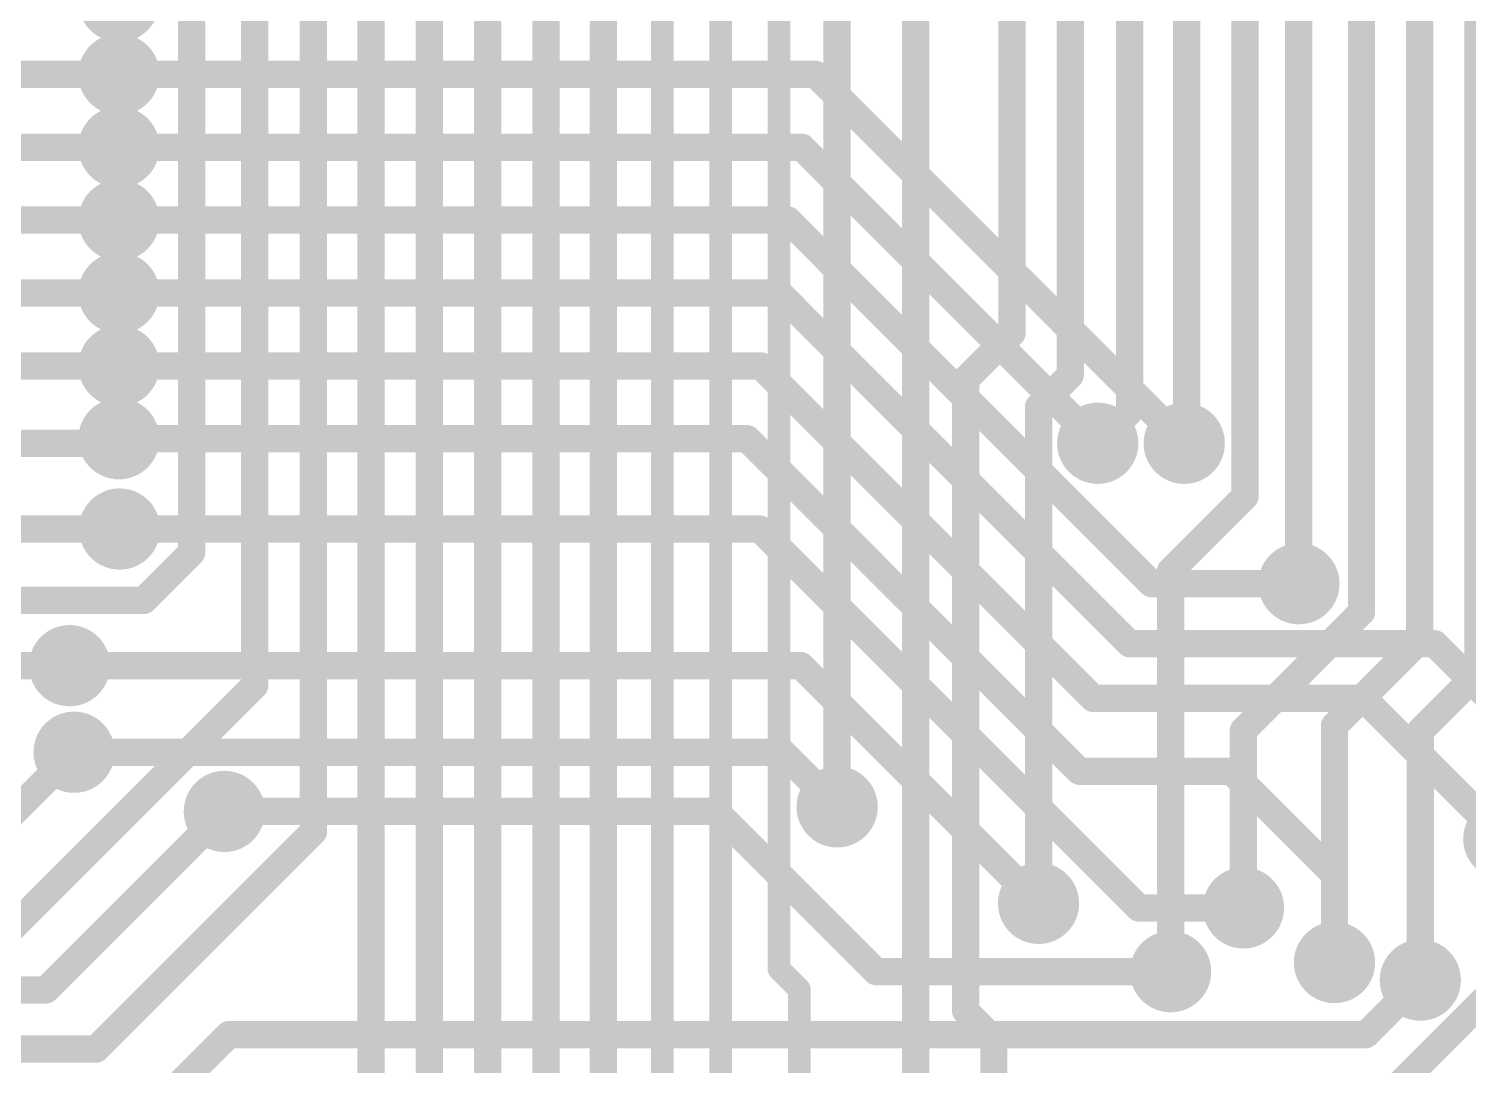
# Model space of a CAD drawing. Header units: millimetres. Extents: x -0.39 to 4.37, y -0.38 to 3.54.
# Drawn here: x 1.6231 to 1.9392, y 0.8303 to 1.0578 of the extents above; entities that cross this region are included whole.
import ezdxf

# ---------------------------------------------------------------- set-up
doc = ezdxf.new("R2010")
doc.units = ezdxf.units.MM
doc.header["$MEASUREMENT"] = 0
for name, color, linetype in [('BottomLayer', 5, 'Continuous'), ('BottomSolder', 6, 'Continuous'), ('TopLayer', 1, 'Continuous'), ('TopSolder', 216, 'Continuous'), ('ViaHoleLayer', 16, 'Continuous')]:
    doc.layers.add(name, color=color, linetype=linetype)

msp = doc.modelspace()

# ---------------------------------------------------------------- hatches: boundary and pattern name
at = {"layer": 'BottomLayer'}
h = msp.add_hatch(color=5, dxfattribs=at)
edge = h.paths.add_edge_path()
edge.add_arc((1.64285, 1.04782), 0.00492, 0, 360)
h = msp.add_hatch(color=5, dxfattribs=at)
edge = h.paths.add_edge_path()
edge.add_arc((1.64285, 1.03182), 0.00492, 0, 360)
h = msp.add_hatch(color=5, dxfattribs=at)
edge = h.paths.add_edge_path()
edge.add_arc((1.64285, 1.01582), 0.00492, 0, 360)
h = msp.add_hatch(color=5, dxfattribs=at)
edge = h.paths.add_edge_path()
edge.add_arc((1.64285, 0.99982), 0.00492, 0, 360)
h = msp.add_hatch(color=5, dxfattribs=at)
edge = h.paths.add_edge_path()
edge.add_arc((1.64285, 0.98382), 0.00492, 0, 360)
h = msp.add_hatch(color=5, dxfattribs=at)
edge = h.paths.add_edge_path()
edge.add_arc((1.64285, 0.96782), 0.00492, 0, 360)
h = msp.add_hatch(color=5, dxfattribs=at)
edge = h.paths.add_edge_path()
edge.add_arc((1.85782, 0.96682), 0.00492, 0, 360)
h = msp.add_hatch(color=5, dxfattribs=at)
edge = h.paths.add_edge_path()
edge.add_arc((1.87682, 0.96682), 0.00492, 0, 360)
h = msp.add_hatch(color=5, dxfattribs=at)
edge = h.paths.add_edge_path()
edge.add_arc((1.643, 0.948), 0.00492, 0, 360)
h = msp.add_hatch(color=5, dxfattribs=at)
edge = h.paths.add_edge_path()
edge.add_arc((1.902, 0.936), 0.00492, 0, 360)
h = msp.add_hatch(color=5, dxfattribs=at)
edge = h.paths.add_edge_path()
edge.add_arc((1.632, 0.918), 0.00492, 0, 360)
h = msp.add_hatch(color=5, dxfattribs=at)
edge = h.paths.add_edge_path()
edge.add_arc((1.633, 0.899), 0.00492, 0, 360)
h = msp.add_hatch(color=5, dxfattribs=at)
edge = h.paths.add_edge_path()
edge.add_arc((1.80059, 0.887), 0.00492, 0, 360)
h = msp.add_hatch(color=5, dxfattribs=at)
edge = h.paths.add_edge_path()
edge.add_arc((1.666, 0.886), 0.00492, 0, 360)
h = msp.add_hatch(color=5, dxfattribs=at)
edge = h.paths.add_edge_path()
edge.add_arc((1.84482, 0.86582), 0.00492, 0, 360)
h = msp.add_hatch(color=5, dxfattribs=at)
edge = h.paths.add_edge_path()
edge.add_arc((1.88982, 0.86482), 0.00492, 0, 360)
h = msp.add_hatch(color=5, dxfattribs=at)
edge = h.paths.add_edge_path()
edge.add_arc((1.90982, 0.85282), 0.00492, 0, 360)
h = msp.add_hatch(color=5, dxfattribs=at)
edge = h.paths.add_edge_path()
edge.add_arc((1.87382, 0.85082), 0.00492, 0, 360)
h = msp.add_hatch(color=5, dxfattribs=at)
edge = h.paths.add_edge_path()
edge.add_arc((1.92867, 0.84897), 0.00492, 0, 360)
at = {"layer": 'BottomSolder'}
h = msp.add_hatch(color=6, dxfattribs=at)
edge = h.paths.add_edge_path()
edge.add_arc((1.64285, 1.06382), 0.00892, 0, 360)
h = msp.add_hatch(color=6, dxfattribs=at)
edge = h.paths.add_edge_path()
edge.add_arc((1.64285, 1.04782), 0.00892, 0, 360)
h = msp.add_hatch(color=6, dxfattribs=at)
edge = h.paths.add_edge_path()
edge.add_arc((1.64285, 1.03182), 0.00892, 0, 360)
h = msp.add_hatch(color=6, dxfattribs=at)
edge = h.paths.add_edge_path()
edge.add_arc((1.64285, 1.01582), 0.00892, 0, 360)
h = msp.add_hatch(color=6, dxfattribs=at)
edge = h.paths.add_edge_path()
edge.add_arc((1.64285, 0.99982), 0.00892, 0, 360)
h = msp.add_hatch(color=6, dxfattribs=at)
edge = h.paths.add_edge_path()
edge.add_arc((1.64285, 0.98382), 0.00892, 0, 360)
h = msp.add_hatch(color=6, dxfattribs=at)
edge = h.paths.add_edge_path()
edge.add_arc((1.64285, 0.96782), 0.00892, 0, 360)
h = msp.add_hatch(color=6, dxfattribs=at)
edge = h.paths.add_edge_path()
edge.add_arc((1.85782, 0.96682), 0.00892, 0, 360)
h = msp.add_hatch(color=6, dxfattribs=at)
edge = h.paths.add_edge_path()
edge.add_arc((1.87682, 0.96682), 0.00892, 0, 360)
h = msp.add_hatch(color=6, dxfattribs=at)
edge = h.paths.add_edge_path()
edge.add_arc((1.643, 0.948), 0.00892, 0, 360)
h = msp.add_hatch(color=6, dxfattribs=at)
edge = h.paths.add_edge_path()
edge.add_arc((1.902, 0.936), 0.00892, 0, 360)
h = msp.add_hatch(color=6, dxfattribs=at)
edge = h.paths.add_edge_path()
edge.add_arc((1.632, 0.918), 0.00892, 0, 360)
h = msp.add_hatch(color=6, dxfattribs=at)
edge = h.paths.add_edge_path()
edge.add_arc((1.633, 0.899), 0.00892, 0, 360)
h = msp.add_hatch(color=6, dxfattribs=at)
edge = h.paths.add_edge_path()
edge.add_arc((1.666, 0.886), 0.00892, 0, 360)
h = msp.add_hatch(color=6, dxfattribs=at)
edge = h.paths.add_edge_path()
edge.add_arc((1.80059, 0.887), 0.00892, 0, 360)
h = msp.add_hatch(color=6, dxfattribs=at)
edge = h.paths.add_edge_path()
edge.add_arc((1.947, 0.88), 0.00892, 0, 360)
h = msp.add_hatch(color=6, dxfattribs=at)
edge = h.paths.add_edge_path()
edge.add_arc((1.84482, 0.86582), 0.00892, 0, 360)
h = msp.add_hatch(color=6, dxfattribs=at)
edge = h.paths.add_edge_path()
edge.add_arc((1.88982, 0.86482), 0.00892, 0, 360)
h = msp.add_hatch(color=6, dxfattribs=at)
edge = h.paths.add_edge_path()
edge.add_arc((1.90982, 0.85282), 0.00892, 0, 360)
h = msp.add_hatch(color=6, dxfattribs=at)
edge = h.paths.add_edge_path()
edge.add_arc((1.87382, 0.85082), 0.00892, 0, 360)
h = msp.add_hatch(color=6, dxfattribs=at)
edge = h.paths.add_edge_path()
edge.add_arc((1.92867, 0.84897), 0.00892, 0, 360)
at = {"layer": 'TopLayer'}
h = msp.add_hatch(color=1, dxfattribs=at)
edge = h.paths.add_edge_path()
edge.add_arc((1.64285, 1.04782), 0.00492, 0, 360)
h = msp.add_hatch(color=1, dxfattribs=at)
edge = h.paths.add_edge_path()
edge.add_arc((1.64285, 1.03182), 0.00492, 0, 360)
h = msp.add_hatch(color=1, dxfattribs=at)
edge = h.paths.add_edge_path()
edge.add_arc((1.64285, 1.01582), 0.00492, 0, 360)
h = msp.add_hatch(color=1, dxfattribs=at)
edge = h.paths.add_edge_path()
edge.add_arc((1.64285, 0.99982), 0.00492, 0, 360)
h = msp.add_hatch(color=1, dxfattribs=at)
edge = h.paths.add_edge_path()
edge.add_arc((1.64285, 0.98382), 0.00492, 0, 360)
h = msp.add_hatch(color=1, dxfattribs=at)
edge = h.paths.add_edge_path()
edge.add_arc((1.64285, 0.96782), 0.00492, 0, 360)
h = msp.add_hatch(color=1, dxfattribs=at)
edge = h.paths.add_edge_path()
edge.add_arc((1.85782, 0.96682), 0.00492, 0, 360)
h = msp.add_hatch(color=1, dxfattribs=at)
edge = h.paths.add_edge_path()
edge.add_arc((1.87682, 0.96682), 0.00492, 0, 360)
h = msp.add_hatch(color=1, dxfattribs=at)
edge = h.paths.add_edge_path()
edge.add_arc((1.643, 0.948), 0.00492, 0, 360)
h = msp.add_hatch(color=1, dxfattribs=at)
edge = h.paths.add_edge_path()
edge.add_arc((1.902, 0.936), 0.00492, 0, 360)
h = msp.add_hatch(color=1, dxfattribs=at)
edge = h.paths.add_edge_path()
edge.add_arc((1.632, 0.918), 0.00492, 0, 360)
h = msp.add_hatch(color=1, dxfattribs=at)
edge = h.paths.add_edge_path()
edge.add_arc((1.633, 0.899), 0.00492, 0, 360)
h = msp.add_hatch(color=1, dxfattribs=at)
edge = h.paths.add_edge_path()
edge.add_arc((1.80059, 0.887), 0.00492, 0, 360)
h = msp.add_hatch(color=1, dxfattribs=at)
edge = h.paths.add_edge_path()
edge.add_arc((1.666, 0.886), 0.00492, 0, 360)
h = msp.add_hatch(color=1, dxfattribs=at)
edge = h.paths.add_edge_path()
edge.add_arc((1.84482, 0.86582), 0.00492, 0, 360)
h = msp.add_hatch(color=1, dxfattribs=at)
edge = h.paths.add_edge_path()
edge.add_arc((1.88982, 0.86482), 0.00492, 0, 360)
h = msp.add_hatch(color=1, dxfattribs=at)
edge = h.paths.add_edge_path()
edge.add_arc((1.90982, 0.85282), 0.00492, 0, 360)
h = msp.add_hatch(color=1, dxfattribs=at)
edge = h.paths.add_edge_path()
edge.add_arc((1.87382, 0.85082), 0.00492, 0, 360)
h = msp.add_hatch(color=1, dxfattribs=at)
edge = h.paths.add_edge_path()
edge.add_arc((1.92867, 0.84897), 0.00492, 0, 360)
at = {"layer": 'TopSolder'}
h = msp.add_hatch(color=216, dxfattribs=at)
edge = h.paths.add_edge_path()
edge.add_arc((1.64285, 1.06382), 0.00892, 0, 360)
h = msp.add_hatch(color=216, dxfattribs=at)
edge = h.paths.add_edge_path()
edge.add_arc((1.64285, 1.04782), 0.00892, 0, 360)
h = msp.add_hatch(color=216, dxfattribs=at)
edge = h.paths.add_edge_path()
edge.add_arc((1.64285, 1.03182), 0.00892, 0, 360)
h = msp.add_hatch(color=216, dxfattribs=at)
edge = h.paths.add_edge_path()
edge.add_arc((1.64285, 1.01582), 0.00892, 0, 360)
h = msp.add_hatch(color=216, dxfattribs=at)
edge = h.paths.add_edge_path()
edge.add_arc((1.64285, 0.99982), 0.00892, 0, 360)
h = msp.add_hatch(color=216, dxfattribs=at)
edge = h.paths.add_edge_path()
edge.add_arc((1.64285, 0.98382), 0.00892, 0, 360)
h = msp.add_hatch(color=216, dxfattribs=at)
edge = h.paths.add_edge_path()
edge.add_arc((1.64285, 0.96782), 0.00892, 0, 360)
h = msp.add_hatch(color=216, dxfattribs=at)
edge = h.paths.add_edge_path()
edge.add_arc((1.85782, 0.96682), 0.00892, 0, 360)
h = msp.add_hatch(color=216, dxfattribs=at)
edge = h.paths.add_edge_path()
edge.add_arc((1.87682, 0.96682), 0.00892, 0, 360)
h = msp.add_hatch(color=216, dxfattribs=at)
edge = h.paths.add_edge_path()
edge.add_arc((1.643, 0.948), 0.00892, 0, 360)
h = msp.add_hatch(color=216, dxfattribs=at)
edge = h.paths.add_edge_path()
edge.add_arc((1.902, 0.936), 0.00892, 0, 360)
h = msp.add_hatch(color=216, dxfattribs=at)
edge = h.paths.add_edge_path()
edge.add_arc((1.632, 0.918), 0.00892, 0, 360)
h = msp.add_hatch(color=216, dxfattribs=at)
edge = h.paths.add_edge_path()
edge.add_arc((1.633, 0.899), 0.00892, 0, 360)
h = msp.add_hatch(color=216, dxfattribs=at)
edge = h.paths.add_edge_path()
edge.add_arc((1.666, 0.886), 0.00892, 0, 360)
h = msp.add_hatch(color=216, dxfattribs=at)
edge = h.paths.add_edge_path()
edge.add_arc((1.80059, 0.887), 0.00892, 0, 360)
h = msp.add_hatch(color=216, dxfattribs=at)
edge = h.paths.add_edge_path()
edge.add_arc((1.947, 0.88), 0.00892, 0, 360)
h = msp.add_hatch(color=216, dxfattribs=at)
edge = h.paths.add_edge_path()
edge.add_arc((1.84482, 0.86582), 0.00892, 0, 360)
h = msp.add_hatch(color=216, dxfattribs=at)
edge = h.paths.add_edge_path()
edge.add_arc((1.88982, 0.86482), 0.00892, 0, 360)
h = msp.add_hatch(color=216, dxfattribs=at)
edge = h.paths.add_edge_path()
edge.add_arc((1.90982, 0.85282), 0.00892, 0, 360)
h = msp.add_hatch(color=216, dxfattribs=at)
edge = h.paths.add_edge_path()
edge.add_arc((1.87382, 0.85082), 0.00892, 0, 360)
h = msp.add_hatch(color=216, dxfattribs=at)
edge = h.paths.add_edge_path()
edge.add_arc((1.92867, 0.84897), 0.00892, 0, 360)
at = {"layer": 'ViaHoleLayer'}
h = msp.add_hatch(color=16, dxfattribs=at)
edge = h.paths.add_edge_path()
edge.add_arc((1.64285, 1.04782), 0.00394, 0, 360)
h = msp.add_hatch(color=16, dxfattribs=at)
edge = h.paths.add_edge_path()
edge.add_arc((1.64285, 1.03182), 0.00394, 0, 360)
h = msp.add_hatch(color=16, dxfattribs=at)
edge = h.paths.add_edge_path()
edge.add_arc((1.64285, 1.01582), 0.00394, 0, 360)
h = msp.add_hatch(color=16, dxfattribs=at)
edge = h.paths.add_edge_path()
edge.add_arc((1.64285, 0.99982), 0.00394, 0, 360)
h = msp.add_hatch(color=16, dxfattribs=at)
edge = h.paths.add_edge_path()
edge.add_arc((1.64285, 0.98382), 0.00394, 0, 360)
h = msp.add_hatch(color=16, dxfattribs=at)
edge = h.paths.add_edge_path()
edge.add_arc((1.64285, 0.96782), 0.00394, 0, 360)
h = msp.add_hatch(color=16, dxfattribs=at)
edge = h.paths.add_edge_path()
edge.add_arc((1.85782, 0.96682), 0.00394, 0, 360)
h = msp.add_hatch(color=16, dxfattribs=at)
edge = h.paths.add_edge_path()
edge.add_arc((1.87682, 0.96682), 0.00394, 0, 360)
h = msp.add_hatch(color=16, dxfattribs=at)
edge = h.paths.add_edge_path()
edge.add_arc((1.643, 0.948), 0.00394, 0, 360)
h = msp.add_hatch(color=16, dxfattribs=at)
edge = h.paths.add_edge_path()
edge.add_arc((1.902, 0.936), 0.00394, 0, 360)
h = msp.add_hatch(color=16, dxfattribs=at)
edge = h.paths.add_edge_path()
edge.add_arc((1.632, 0.918), 0.00394, 0, 360)
h = msp.add_hatch(color=16, dxfattribs=at)
edge = h.paths.add_edge_path()
edge.add_arc((1.633, 0.899), 0.00394, 0, 360)
h = msp.add_hatch(color=16, dxfattribs=at)
edge = h.paths.add_edge_path()
edge.add_arc((1.666, 0.886), 0.00394, 0, 360)
h = msp.add_hatch(color=16, dxfattribs=at)
edge = h.paths.add_edge_path()
edge.add_arc((1.80059, 0.887), 0.00394, 0, 360)
h = msp.add_hatch(color=16, dxfattribs=at)
edge = h.paths.add_edge_path()
edge.add_arc((1.84482, 0.86582), 0.00394, 0, 360)
h = msp.add_hatch(color=16, dxfattribs=at)
edge = h.paths.add_edge_path()
edge.add_arc((1.88982, 0.86482), 0.00394, 0, 360)
h = msp.add_hatch(color=16, dxfattribs=at)
edge = h.paths.add_edge_path()
edge.add_arc((1.90982, 0.85282), 0.00394, 0, 360)
h = msp.add_hatch(color=16, dxfattribs=at)
edge = h.paths.add_edge_path()
edge.add_arc((1.87382, 0.85082), 0.00394, 0, 360)
h = msp.add_hatch(color=16, dxfattribs=at)
edge = h.paths.add_edge_path()
edge.add_arc((1.92867, 0.84897), 0.00394, 0, 360)

# ---------------------------------------------------------------- linework, layer by layer
at = {"layer": 'BottomLayer', "const_width": 0.006}
for points in [[(1.64285, 1.04782), (1.79582, 1.04782)], [(1.79582, 1.04782), (1.87682, 0.96682)], [(1.64285, 1.03182), (1.79282, 1.03182)], [(1.79282, 1.03182), (1.85782, 0.96682)], [(1.64285, 1.01582), (1.78982, 1.01582)], [(1.78982, 1.01582), (1.86964, 0.936)], [(1.64285, 0.99982), (1.78782, 0.99982)], [(1.78782, 0.99982), (1.86482, 0.92282)], [(1.64285, 0.98382), (1.78382, 0.98382)], [(1.78382, 0.98382), (1.85682, 0.91082)], [(1.64285, 0.96782), (1.78082, 0.96782)], [(1.78082, 0.96782), (1.85382, 0.89482)], [(1.643, 0.948), (1.78364, 0.948)], [(1.78364, 0.948), (1.86682, 0.86482)], [(1.86964, 0.936), (1.902, 0.936)], [(1.86482, 0.92282), (1.93182, 0.92282)], [(1.93182, 0.92282), (1.95382, 0.90082)], [(1.632, 0.918), (1.79264, 0.918)], [(1.79264, 0.918), (1.84482, 0.86582)], [(1.85682, 0.91082), (1.91618, 0.91082)], [(1.91618, 0.91082), (1.947, 0.88)], [(1.633, 0.899), (1.78859, 0.899)], [(1.78859, 0.899), (1.80059, 0.887)], [(1.85382, 0.89482), (1.88718, 0.89482)], [(1.88718, 0.89482), (1.90982, 0.87218)], [(1.666, 0.886), (1.774, 0.886)], [(1.774, 0.886), (1.80918, 0.85082)], [(1.90982, 0.85282), (1.90982, 0.87218)], [(1.86682, 0.86482), (1.88982, 0.86482)], [(1.80918, 0.85082), (1.87382, 0.85082)], [(1.9167, 0.837), (1.92867, 0.84897)], [(1.65, 0.82), (1.667, 0.837)], [(1.667, 0.837), (1.9167, 0.837)]]:
    msp.add_lwpolyline(points, dxfattribs=at)
at = {"layer": 'BottomLayer', "const_width": 0.003}
for points in [[(1.64135, 1.04782, 1), (1.64435, 1.04782, 1)], [(1.79432, 1.04782, 1), (1.79732, 1.04782, 1)], [(1.79432, 1.04782, 1), (1.79732, 1.04782, 1)], [(1.64135, 1.03182, 1), (1.64435, 1.03182, 1)], [(1.79132, 1.03182, 1), (1.79432, 1.03182, 1)], [(1.79132, 1.03182, 1), (1.79432, 1.03182, 1)], [(1.64135, 1.01582, 1), (1.64435, 1.01582, 1)], [(1.78832, 1.01582, 1), (1.79132, 1.01582, 1)], [(1.78832, 1.01582, 1), (1.79132, 1.01582, 1)], [(1.64135, 0.99982, 1), (1.64435, 0.99982, 1)], [(1.78632, 0.99982, 1), (1.78932, 0.99982, 1)], [(1.78632, 0.99982, 1), (1.78932, 0.99982, 1)], [(1.64135, 0.98382, 1), (1.64435, 0.98382, 1)], [(1.78232, 0.98382, 1), (1.78532, 0.98382, 1)], [(1.78232, 0.98382, 1), (1.78532, 0.98382, 1)], [(1.64135, 0.96782, 1), (1.64435, 0.96782, 1)], [(1.77932, 0.96782, 1), (1.78232, 0.96782, 1)], [(1.77932, 0.96782, 1), (1.78232, 0.96782, 1)], [(1.85632, 0.96682, 1), (1.85932, 0.96682, 1)], [(1.87532, 0.96682, 1), (1.87832, 0.96682, 1)], [(1.6415, 0.948, 1), (1.6445, 0.948, 1)], [(1.78214, 0.948, 1), (1.78514, 0.948, 1)], [(1.78214, 0.948, 1), (1.78514, 0.948, 1)], [(1.86814, 0.936, 1), (1.87114, 0.936, 1)], [(1.86814, 0.936, 1), (1.87114, 0.936, 1)], [(1.9005, 0.936, 1), (1.9035, 0.936, 1)], [(1.86332, 0.92282, 1), (1.86632, 0.92282, 1)], [(1.86332, 0.92282, 1), (1.86632, 0.92282, 1)], [(1.93032, 0.92282, 1), (1.93332, 0.92282, 1)], [(1.93032, 0.92282, 1), (1.93332, 0.92282, 1)], [(1.6305, 0.918, 1), (1.6335, 0.918, 1)], [(1.79114, 0.918, 1), (1.79414, 0.918, 1)], [(1.79114, 0.918, 1), (1.79414, 0.918, 1)], [(1.85532, 0.91082, 1), (1.85832, 0.91082, 1)], [(1.85532, 0.91082, 1), (1.85832, 0.91082, 1)], [(1.91468, 0.91082, 1), (1.91768, 0.91082, 1)], [(1.91468, 0.91082, 1), (1.91768, 0.91082, 1)], [(1.6315, 0.899, 1), (1.6345, 0.899, 1)], [(1.78709, 0.899, 1), (1.79009, 0.899, 1)], [(1.78709, 0.899, 1), (1.79009, 0.899, 1)], [(1.85232, 0.89482, 1), (1.85532, 0.89482, 1)], [(1.85232, 0.89482, 1), (1.85532, 0.89482, 1)], [(1.88568, 0.89482, 1), (1.88868, 0.89482, 1)], [(1.88568, 0.89482, 1), (1.88868, 0.89482, 1)], [(1.6645, 0.886, 1), (1.6675, 0.886, 1)], [(1.7725, 0.886, 1), (1.7755, 0.886, 1)], [(1.7725, 0.886, 1), (1.7755, 0.886, 1)], [(1.79909, 0.887, 1), (1.80209, 0.887, 1)], [(1.90832, 0.87218, 1), (1.91132, 0.87218, 1)], [(1.90832, 0.87218, 1), (1.91132, 0.87218, 1)], [(1.84332, 0.86582, 1), (1.84632, 0.86582, 1)], [(1.86532, 0.86482, 1), (1.86832, 0.86482, 1)], [(1.86532, 0.86482, 1), (1.86832, 0.86482, 1)], [(1.88832, 0.86482, 1), (1.89132, 0.86482, 1)], [(1.80768, 0.85082, 1), (1.81068, 0.85082, 1)], [(1.80768, 0.85082, 1), (1.81068, 0.85082, 1)], [(1.87232, 0.85082, 1), (1.87532, 0.85082, 1)], [(1.90832, 0.85282, 1), (1.91132, 0.85282, 1)], [(1.92717, 0.84897, 1), (1.93017, 0.84897, 1)], [(1.6655, 0.837, 1), (1.6685, 0.837, 1)], [(1.6655, 0.837, 1), (1.6685, 0.837, 1)], [(1.9152, 0.837, 1), (1.9182, 0.837, 1)], [(1.9152, 0.837, 1), (1.9182, 0.837, 1)]]:
    msp.add_lwpolyline(points, format="xyb", close=True, dxfattribs=at)
at = {"layer": 'TopLayer'}
for points, const_width in [([(1.67264, 0.91364), (1.67264, 1.24606)], 0.006), ([(1.69823, 0.80023), (1.69823, 1.24606)], 0.006), ([(1.74927, 0.76526), (1.74927, 1.24579)], 0.006), ([(1.80059, 0.887), (1.80059, 1.24606)], 0.006), ([(1.85177, 0.98177), (1.85177, 1.24606)], 0.006), ([(1.87737, 0.96737), (1.87737, 1.24606)], 0.006), ([(1.92855, 0.92355), (1.92855, 1.24606)], 0.006), ([(1.72382, 0.77093), (1.72382, 1.24565)], 0.006), ([(1.775, 0.81024), (1.775, 1.24606)], 0.005), ([(1.90196, 0.93604), (1.90196, 1.24506)], 0.006), ([(1.81782, 0.82082), (1.81782, 1.23722)], 0.006), ([(1.76221, 0.81884), (1.76221, 1.235)], 0.005), ([(1.83898, 0.99098), (1.83898, 1.23182)], 0.006), ([(1.86482, 0.97382), (1.86482, 1.23182)], 0.006), ([(1.89016, 0.95516), (1.89016, 1.23182)], 0.006), ([(1.91575, 0.92975), (1.91575, 1.23182)], 0.006), ([(1.78782, 0.85141), (1.78782, 1.22631)], 0.005), ([(1.68558, 0.88158), (1.68558, 1.22158)], 0.006), ([(1.94134, 0.91634), (1.94134, 1.223)], 0.006), ([(1.711, 0.775), (1.711, 1.219)], 0.006), ([(1.73662, 0.76816), (1.73662, 1.21785)], 0.006), ([(1.65882, 0.94282), (1.65882, 1.12682)], 0.006), ([(1.58582, 1.04782), (1.64285, 1.04782)], 0.006), ([(1.59082, 1.03182), (1.64285, 1.03182)], 0.006), ([(1.59082, 1.01582), (1.64285, 1.01582)], 0.006), ([(1.59237, 0.99982), (1.64285, 0.99982)], 0.006), ([(1.82882, 0.98082), (1.83898, 0.99098)], 0.006), ([(1.59382, 0.98382), (1.64285, 0.98382)], 0.006), ([(1.82882, 0.84218), (1.82882, 0.98082)], 0.006), ([(1.84482, 0.97482), (1.85177, 0.98177)], 0.006), ([(1.84482, 0.86582), (1.84482, 0.97482)], 0.006), ([(1.85782, 0.96682), (1.86482, 0.97382)], 0.006), ([(1.64211, 0.96708), (1.64285, 0.96782)], 0.006), ([(1.59382, 0.96682), (1.63882, 0.96682)], 0.006), ([(1.63882, 0.96682), (1.63908, 0.96708)], 0.006), ([(1.63908, 0.96708), (1.64211, 0.96708)], 0.006), ([(1.87682, 0.96682), (1.87737, 0.96737)], 0.006), ([(1.87382, 0.93882), (1.89016, 0.95516)], 0.006), ([(1.595, 0.948), (1.643, 0.948)], 0.006), ([(1.64832, 0.93232), (1.65882, 0.94282)], 0.006), ([(1.87382, 0.85082), (1.87382, 0.93882)], 0.006), ([(1.90196, 0.93604), (1.902, 0.936)], 0.006), ([(1.59932, 0.93232), (1.64832, 0.93232)], 0.006), ([(1.88982, 0.90382), (1.91575, 0.92975)], 0.006), ([(1.90982, 0.90482), (1.92855, 0.92355)], 0.006), ([(1.61371, 0.918), (1.632, 0.918)], 0.006), ([(1.92867, 0.90367), (1.94134, 0.91634)], 0.006), ([(1.619, 0.86), (1.67264, 0.91364)], 0.006), ([(1.90982, 0.85282), (1.90982, 0.90482)], 0.006), ([(1.88982, 0.86482), (1.88982, 0.90382)], 0.006), ([(1.92867, 0.84897), (1.92867, 0.90367)], 0.006), ([(1.608, 0.874), (1.633, 0.899)], 0.006), ([(1.62682, 0.84682), (1.666, 0.886)], 0.006), ([(1.63782, 0.83382), (1.68558, 0.88158)], 0.006), ([(1.87833, 0.78033), (1.97973, 0.88173)], 0.006), ([(1.78782, 0.85141), (1.79226, 0.84697)], 0.005), ([(1.05218, 0.84682), (1.62682, 0.84682)], 0.006), ([(1.79226, 0.81226), (1.79226, 0.84697)], 0.005), ([(1.82882, 0.84218), (1.835, 0.836)], 0.006), ([(1.835, 0.82082), (1.835, 0.836)], 0.006), ([(1.14182, 0.83382), (1.63782, 0.83382)], 0.006)]:
    msp.add_lwpolyline(points, dxfattribs=dict(at, const_width=const_width))
for points, const_width in [([(1.64135, 1.04782, 1), (1.64435, 1.04782, 1)], 0.003), ([(1.64135, 1.03182, 1), (1.64435, 1.03182, 1)], 0.003), ([(1.64135, 1.01582, 1), (1.64435, 1.01582, 1)], 0.003), ([(1.64135, 0.99982, 1), (1.64435, 0.99982, 1)], 0.003), ([(1.83748, 0.99098, 1), (1.84048, 0.99098, 1)], 0.003), ([(1.83748, 0.99098, 1), (1.84048, 0.99098, 1)], 0.003), ([(1.64135, 0.98382, 1), (1.64435, 0.98382, 1)], 0.003), ([(1.82732, 0.98082, 1), (1.83032, 0.98082, 1)], 0.003), ([(1.82732, 0.98082, 1), (1.83032, 0.98082, 1)], 0.003), ([(1.85027, 0.98177, 1), (1.85327, 0.98177, 1)], 0.003), ([(1.85027, 0.98177, 1), (1.85327, 0.98177, 1)], 0.003), ([(1.84332, 0.97482, 1), (1.84632, 0.97482, 1)], 0.003), ([(1.84332, 0.97482, 1), (1.84632, 0.97482, 1)], 0.003), ([(1.86332, 0.97382, 1), (1.86632, 0.97382, 1)], 0.003), ([(1.86332, 0.97382, 1), (1.86632, 0.97382, 1)], 0.003), ([(1.64135, 0.96782, 1), (1.64435, 0.96782, 1)], 0.003), ([(1.63732, 0.96682, 1), (1.64032, 0.96682, 1)], 0.003), ([(1.63732, 0.96682, 1), (1.64032, 0.96682, 1)], 0.003), ([(1.63758, 0.96708, 1), (1.64058, 0.96708, 1)], 0.003), ([(1.63758, 0.96708, 1), (1.64058, 0.96708, 1)], 0.003), ([(1.64061, 0.96708, 1), (1.64361, 0.96708, 1)], 0.003), ([(1.64061, 0.96708, 1), (1.64361, 0.96708, 1)], 0.003), ([(1.85632, 0.96682, 1), (1.85932, 0.96682, 1)], 0.003), ([(1.87532, 0.96682, 1), (1.87832, 0.96682, 1)], 0.003), ([(1.87587, 0.96737, 1), (1.87887, 0.96737, 1)], 0.003), ([(1.87587, 0.96737, 1), (1.87887, 0.96737, 1)], 0.003), ([(1.88866, 0.95516, 1), (1.89166, 0.95516, 1)], 0.003), ([(1.88866, 0.95516, 1), (1.89166, 0.95516, 1)], 0.003), ([(1.6415, 0.948, 1), (1.6445, 0.948, 1)], 0.003), ([(1.65732, 0.94282, 1), (1.66032, 0.94282, 1)], 0.003), ([(1.65732, 0.94282, 1), (1.66032, 0.94282, 1)], 0.003), ([(1.87232, 0.93882, 1), (1.87532, 0.93882, 1)], 0.003), ([(1.87232, 0.93882, 1), (1.87532, 0.93882, 1)], 0.003), ([(1.90046, 0.93604, 1), (1.90346, 0.93604, 1)], 0.003), ([(1.90046, 0.93604, 1), (1.90346, 0.93604, 1)], 0.003), ([(1.9005, 0.936, 1), (1.9035, 0.936, 1)], 0.003), ([(1.64682, 0.93232, 1), (1.64982, 0.93232, 1)], 0.003), ([(1.64682, 0.93232, 1), (1.64982, 0.93232, 1)], 0.003), ([(1.91425, 0.92975, 1), (1.91725, 0.92975, 1)], 0.003), ([(1.91425, 0.92975, 1), (1.91725, 0.92975, 1)], 0.003), ([(1.92705, 0.92355, 1), (1.93005, 0.92355, 1)], 0.003), ([(1.92705, 0.92355, 1), (1.93005, 0.92355, 1)], 0.003), ([(1.6305, 0.918, 1), (1.6335, 0.918, 1)], 0.003), ([(1.93984, 0.91634, 1), (1.94284, 0.91634, 1)], 0.003), ([(1.93984, 0.91634, 1), (1.94284, 0.91634, 1)], 0.003), ([(1.67114, 0.91364, 1), (1.67414, 0.91364, 1)], 0.003), ([(1.67114, 0.91364, 1), (1.67414, 0.91364, 1)], 0.003), ([(1.90832, 0.90482, 1), (1.91132, 0.90482, 1)], 0.003), ([(1.90832, 0.90482, 1), (1.91132, 0.90482, 1)], 0.003), ([(1.88832, 0.90382, 1), (1.89132, 0.90382, 1)], 0.003), ([(1.88832, 0.90382, 1), (1.89132, 0.90382, 1)], 0.003), ([(1.92717, 0.90367, 1), (1.93017, 0.90367, 1)], 0.003), ([(1.92717, 0.90367, 1), (1.93017, 0.90367, 1)], 0.003), ([(1.6315, 0.899, 1), (1.6345, 0.899, 1)], 0.003), ([(1.6645, 0.886, 1), (1.6675, 0.886, 1)], 0.003), ([(1.79909, 0.887, 1), (1.80209, 0.887, 1)], 0.003), ([(1.68408, 0.88158, 1), (1.68708, 0.88158, 1)], 0.003), ([(1.68408, 0.88158, 1), (1.68708, 0.88158, 1)], 0.003), ([(1.84332, 0.86582, 1), (1.84632, 0.86582, 1)], 0.003), ([(1.88832, 0.86482, 1), (1.89132, 0.86482, 1)], 0.003), ([(1.78657, 0.85141, 1), (1.78907, 0.85141, 1)], 0.0025), ([(1.78657, 0.85141, 1), (1.78907, 0.85141, 1)], 0.0025), ([(1.87232, 0.85082, 1), (1.87532, 0.85082, 1)], 0.003), ([(1.90832, 0.85282, 1), (1.91132, 0.85282, 1)], 0.003), ([(1.92717, 0.84897, 1), (1.93017, 0.84897, 1)], 0.003), ([(1.62532, 0.84682, 1), (1.62832, 0.84682, 1)], 0.003), ([(1.62532, 0.84682, 1), (1.62832, 0.84682, 1)], 0.003), ([(1.79101, 0.84697, 1), (1.79351, 0.84697, 1)], 0.0025), ([(1.79101, 0.84697, 1), (1.79351, 0.84697, 1)], 0.0025), ([(1.82732, 0.84218, 1), (1.83032, 0.84218, 1)], 0.003), ([(1.82732, 0.84218, 1), (1.83032, 0.84218, 1)], 0.003), ([(1.8335, 0.836, 1), (1.8365, 0.836, 1)], 0.003), ([(1.8335, 0.836, 1), (1.8365, 0.836, 1)], 0.003), ([(1.63632, 0.83382, 1), (1.63932, 0.83382, 1)], 0.003), ([(1.63632, 0.83382, 1), (1.63932, 0.83382, 1)], 0.003)]:
    msp.add_lwpolyline(points, format="xyb", close=True, dxfattribs=dict(at, const_width=const_width))

doc.saveas('drawing.dxf')
